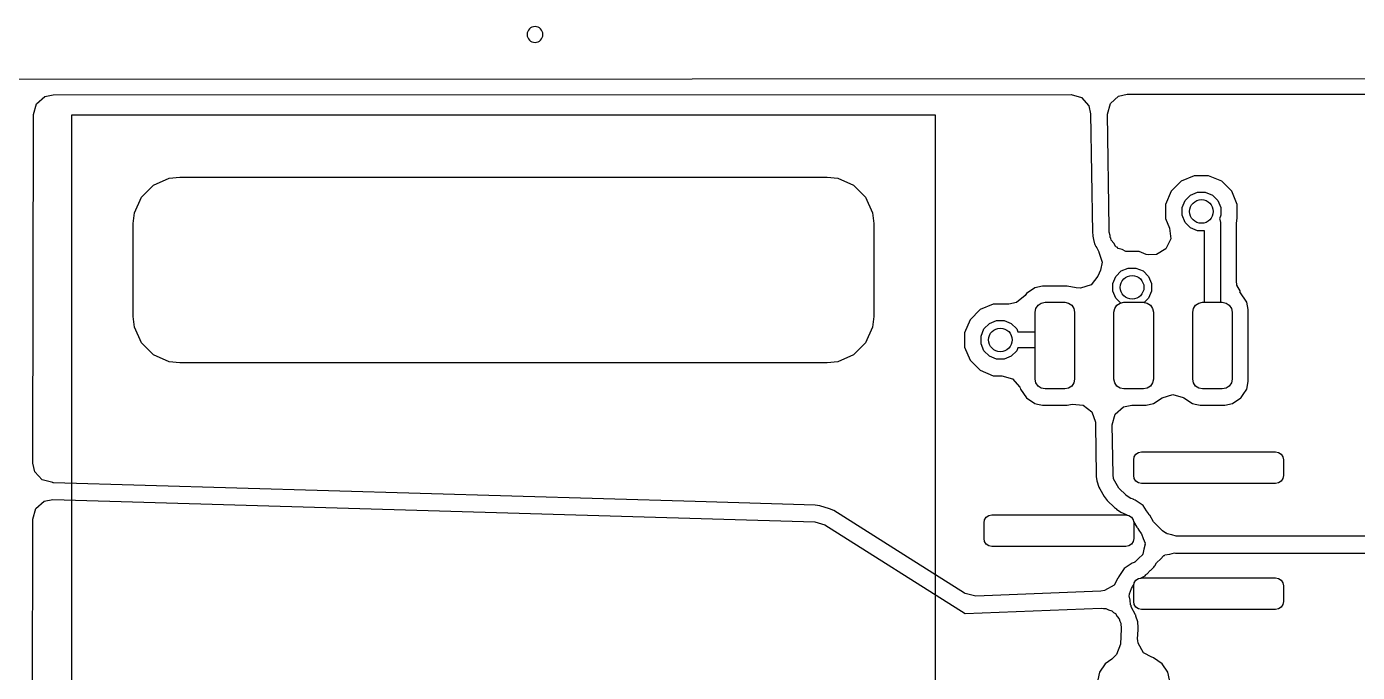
# Model space of a CAD drawing. Extents: x -28 to 34.6, y -6.7 to 48.3.
# Drawn here: x -22.8 to -14.36, y 27.68 to 31.78 of the extents above; entities that cross this region are included whole.
import ezdxf

# ---------------------------------------------------------------- set-up
doc = ezdxf.new("R2010")
doc.units = 0
doc.layers.add('BLACK', color=7, linetype='CONTINUOUS')

msp = doc.modelspace()

# ---------------------------------------------------------------- linework, layer by layer
at = {"layer": 'BLACK', "linetype": 'CONTINUOUS'}
for p, q in [((-26.415668, 31.441502), (-14.01547, 31.44826)), ((-22.686294, 31.33195), (-22.635057, 31.343064)), ((-22.635057, 31.343064), (-16.172959, 31.346585)), ((-16.172959, 31.346585), (-16.105908, 31.326937)), ((-15.87106, 31.334764), (-15.817886, 31.346778)), ((-15.817886, 31.346778), (-14.01639, 31.34776)), ((-22.758984, 31.219285), (-22.73918, 31.286289)), ((-22.73918, 31.286289), (-22.686294, 31.33195)), ((-16.105908, 31.326937), (-16.060125, 31.274158)), ((-16.060125, 31.274158), (-16.050585, 31.223616)), ((-15.941798, 31.220867), (-15.923151, 31.2882)), ((-15.923151, 31.2882), (-15.87106, 31.334764)), ((-22.76293, 29.005615), (-22.758985, 31.218458)), ((-22.758986, 31.218463), (-22.758984, 31.219285)), ((-22.758985, 31.218458), (-22.758986, 31.218463)), ((-22.515668, 31.216502), (-17.035668, 31.216502)), ((-22.515668, 25.936502), (-22.515668, 31.216502)), ((-17.035668, 31.216502), (-17.035668, 25.936502)), ((-16.050585, 31.223616), (-16.048954, 31.223641)), ((-16.048954, 31.223641), (-16.0373, 30.469034)), ((-15.930633, 30.497961), (-15.941798, 31.220867)), ((-22.074042, 30.693217), (-21.997383, 30.769876)), ((-22.074042, 30.693217), (-21.997383, 30.769876)), ((-21.997383, 30.769876), (-21.898208, 30.813666)), ((-21.997383, 30.769876), (-21.898208, 30.813666)), ((-21.898208, 30.813666), (-21.830668, 30.821502)), ((-21.898208, 30.813666), (-21.830668, 30.821502)), ((-21.830668, 30.821502), (-17.720668, 30.821502)), ((-21.830668, 30.821502), (-17.720668, 30.821502)), ((-17.720668, 30.821502), (-17.653128, 30.813666)), ((-17.720668, 30.821502), (-17.653128, 30.813666)), ((-17.653128, 30.813666), (-17.553953, 30.769876)), ((-17.653128, 30.813666), (-17.553953, 30.769876)), ((-17.553953, 30.769876), (-17.477294, 30.693217)), ((-17.553953, 30.769876), (-17.477294, 30.693217)), ((-15.474311, 30.795628), (-15.538194, 30.731745)), ((-15.390843, 30.830202), (-15.474311, 30.795628)), ((-15.390841, 30.830202), (-15.390843, 30.830202)), ((-15.300495, 30.830202), (-15.390841, 30.830202)), ((-15.300494, 30.830202), (-15.300495, 30.830202)), ((-15.217026, 30.795628), (-15.300494, 30.830202)), ((-15.153142, 30.731744), (-15.217026, 30.795628)), ((-22.117832, 30.594042), (-22.074042, 30.693217)), ((-22.117832, 30.594042), (-22.074042, 30.693217)), ((-17.477294, 30.693217), (-17.433504, 30.594042)), ((-17.477294, 30.693217), (-17.433504, 30.594042)), ((-15.538194, 30.731745), (-15.572768, 30.648277)), ((-15.468266, 30.627488), (-15.449602, 30.672548)), ((-15.449602, 30.672548), (-15.415114, 30.707036)), ((-15.415114, 30.707036), (-15.370054, 30.7257)), ((-15.370054, 30.7257), (-15.321282, 30.7257)), ((-15.321282, 30.7257), (-15.276222, 30.707036)), ((-15.276222, 30.707036), (-15.241734, 30.672548)), ((-15.241734, 30.672548), (-15.22307, 30.627488)), ((-15.118568, 30.648275), (-15.153142, 30.731744)), ((-22.125668, 30.526502), (-22.117832, 30.594042)), ((-22.125668, 30.526502), (-22.117832, 30.594042)), ((-17.433504, 30.594042), (-17.425668, 30.526502)), ((-17.433504, 30.594042), (-17.425668, 30.526502)), ((-15.572768, 30.648277), (-15.572768, 30.557928)), ((-15.468266, 30.578716), (-15.468266, 30.627488)), ((-15.449602, 30.533656), (-15.468266, 30.578716)), ((-15.22307, 30.578716), (-15.231931, 30.557325)), ((-15.22307, 30.627488), (-15.22307, 30.578716)), ((-15.118568, 30.557929), (-15.118568, 30.648275)), ((-22.125668, 29.936502), (-22.125668, 30.526502)), ((-22.125668, 29.936502), (-22.125668, 30.526502)), ((-17.425668, 30.526502), (-17.425668, 29.936502)), ((-17.425668, 30.526502), (-17.425668, 29.936502)), ((-15.930212, 30.470687), (-15.930633, 30.497961)), ((-15.572768, 30.557928), (-15.547928, 30.497961)), ((-15.547928, 30.497961), (-15.540459, 30.428492)), ((-15.415114, 30.499168), (-15.449602, 30.533656)), ((-15.370054, 30.480504), (-15.415114, 30.499168)), ((-15.231931, 30.557325), (-15.228735, 30.552542)), ((-15.228735, 30.552542), (-15.224868, 30.533102)), ((-15.224868, 30.533102), (-15.224868, 30.026502)), ((-15.122768, 30.524603), (-15.120385, 30.548797)), ((-15.122768, 30.162304), (-15.122768, 30.524603)), ((-15.120385, 30.548797), (-15.118569, 30.557928)), ((-15.118569, 30.557928), (-15.118568, 30.557929)), ((-16.0373, 30.469034), (-16.035321, 30.452431)), ((-16.035321, 30.452431), (-16.035318, 30.452415)), ((-16.035318, 30.452415), (-16.034686, 30.447117)), ((-16.034686, 30.447117), (-16.029909, 30.425943)), ((-16.029909, 30.425943), (-16.029903, 30.425945)), ((-16.029903, 30.425945), (-16.029827, 30.425576)), ((-16.029827, 30.425576), (-16.023496, 30.397516)), ((-15.925435, 30.449513), (-15.930212, 30.470687)), ((-15.925538, 30.438825), (-15.925435, 30.449513)), ((-15.921616, 30.43259), (-15.925538, 30.438825)), ((-15.919021, 30.421091), (-15.921616, 30.43259)), ((-15.902098, 30.40156), (-15.919021, 30.421091)), ((-15.540459, 30.428492), (-15.571734, 30.366013)), ((-15.326468, 30.480504), (-15.370054, 30.480504)), ((-15.326468, 30.026502), (-15.326468, 30.480504)), ((-16.023496, 30.397516), (-16.022315, 30.39518)), ((-16.022315, 30.39518), (-16.0197, 30.389676)), ((-16.0197, 30.389676), (-16.016191, 30.381794)), ((-16.016191, 30.381794), (-16.01601, 30.381506)), ((-16.01601, 30.381506), (-16.010308, 30.371424)), ((-16.010308, 30.371424), (-15.999965, 30.35096)), ((-15.999965, 30.35096), (-15.997697, 30.34758)), ((-15.997697, 30.34758), (-15.996771, 30.344641)), ((-15.996771, 30.344641), (-15.99652, 30.344145)), ((-15.99652, 30.344145), (-15.996602, 30.344104)), ((-15.996602, 30.344104), (-15.976693, 30.280942)), ((-15.888336, 30.379683), (-15.902098, 30.40156)), ((-15.879591, 30.375586), (-15.888336, 30.379683)), ((-15.873266, 30.368287), (-15.879591, 30.375586)), ((-15.848472, 30.361007), (-15.873266, 30.368287)), ((-15.825066, 30.350041), (-15.848472, 30.361007)), ((-15.815704, 30.348602), (-15.825066, 30.350041)), ((-15.740495, 30.348602), (-15.815704, 30.348602)), ((-15.696118, 30.330221), (-15.740495, 30.348602)), ((-15.681328, 30.327947), (-15.696118, 30.330221)), ((-15.631822, 30.33036), (-15.681328, 30.327947)), ((-15.571734, 30.366013), (-15.631822, 30.33036)), ((-15.976693, 30.280942), (-15.986108, 30.231041)), ((-15.855114, 30.225436), (-15.810054, 30.2441)), ((-15.810054, 30.2441), (-15.761282, 30.2441)), ((-15.761282, 30.2441), (-15.716222, 30.225436)), ((-16.002416, 30.19167), (-16.046257, 30.137267)), ((-15.986108, 30.231041), (-16.002416, 30.19167)), ((-15.908266, 30.145888), (-15.889602, 30.190948)), ((-15.889602, 30.190948), (-15.855114, 30.225436)), ((-15.716222, 30.225436), (-15.681734, 30.190948)), ((-15.681734, 30.190948), (-15.66307, 30.145888)), ((-15.119934, 30.135946), (-15.122768, 30.162304)), ((-16.456839, 30.082673), (-16.465397, 30.069863)), ((-16.402396, 30.119051), (-16.456839, 30.082673)), ((-16.402393, 30.119052), (-16.402396, 30.119051)), ((-16.354379, 30.128602), (-16.402393, 30.119052)), ((-16.196953, 30.128602), (-16.354379, 30.128602)), ((-16.141168, 30.117506), (-16.196953, 30.128602)), ((-16.112551, 30.115202), (-16.141168, 30.117506)), ((-16.046257, 30.137267), (-16.112551, 30.115202)), ((-15.908266, 30.097116), (-15.908266, 30.145888)), ((-15.889602, 30.052056), (-15.908266, 30.097116)), ((-15.66307, 30.097116), (-15.681734, 30.052056)), ((-15.66307, 30.145888), (-15.66307, 30.097116)), ((-15.097697, 30.095221), (-15.119934, 30.135946)), ((-15.101282, 30.092825), (-15.097697, 30.095221)), ((-15.05812, 30.028231), (-15.101282, 30.092825)), ((-16.666995, 30.014754), (-16.750463, 29.98018)), ((-16.568499, 30.014754), (-16.666995, 30.014754)), ((-16.519009, 30.025058), (-16.568499, 30.014754)), ((-16.465397, 30.069863), (-16.519009, 30.025058)), ((-16.400668, 29.964002), (-16.39591, 29.98792)), ((-16.400668, 29.964002), (-16.39591, 29.98792)), ((-16.400668, 29.964002), (-16.39591, 29.98792)), ((-16.39591, 29.98792), (-16.382362, 30.008196)), ((-16.39591, 29.98792), (-16.382362, 30.008196)), ((-16.39591, 29.98792), (-16.382362, 30.008196)), ((-16.382362, 30.008196), (-16.362086, 30.021744)), ((-16.382362, 30.008196), (-16.362086, 30.021744)), ((-16.382362, 30.008196), (-16.362086, 30.021744)), ((-16.362086, 30.021744), (-16.338168, 30.026502)), ((-16.362086, 30.021744), (-16.338168, 30.026502)), ((-16.362086, 30.021744), (-16.338168, 30.026502)), ((-16.338168, 30.026502), (-16.213168, 30.026502)), ((-16.338168, 30.026502), (-16.213168, 30.026502)), ((-16.338168, 30.026502), (-16.213168, 30.026502)), ((-16.213168, 30.026502), (-16.18925, 30.021744)), ((-16.213168, 30.026502), (-16.18925, 30.021744)), ((-16.213168, 30.026502), (-16.18925, 30.021744)), ((-16.18925, 30.021744), (-16.168974, 30.008196)), ((-16.18925, 30.021744), (-16.168974, 30.008196)), ((-16.18925, 30.021744), (-16.168974, 30.008196)), ((-16.168974, 30.008196), (-16.155426, 29.98792)), ((-16.168974, 30.008196), (-16.155426, 29.98792)), ((-16.168974, 30.008196), (-16.155426, 29.98792)), ((-16.155426, 29.98792), (-16.150668, 29.964002)), ((-16.155426, 29.98792), (-16.150668, 29.964002)), ((-16.155426, 29.98792), (-16.150668, 29.964002)), ((-15.900668, 29.964002), (-15.89591, 29.98792)), ((-15.900668, 29.964002), (-15.89591, 29.98792)), ((-15.900668, 29.964002), (-15.89591, 29.98792)), ((-15.89591, 29.98792), (-15.882362, 30.008196)), ((-15.89591, 29.98792), (-15.882362, 30.008196)), ((-15.89591, 29.98792), (-15.882362, 30.008196)), ((-15.859754, 30.022208), (-15.889602, 30.052056)), ((-15.882362, 30.008196), (-15.862086, 30.021744)), ((-15.882362, 30.008196), (-15.862086, 30.021744)), ((-15.882362, 30.008196), (-15.862086, 30.021744)), ((-15.862086, 30.021744), (-15.838168, 30.026502)), ((-15.862086, 30.021744), (-15.838168, 30.026502)), ((-15.862086, 30.021744), (-15.859754, 30.022208)), ((-15.838168, 30.026502), (-15.713168, 30.026502)), ((-15.838168, 30.026502), (-15.713168, 30.026502)), ((-15.713168, 30.026502), (-15.68925, 30.021744)), ((-15.713168, 30.026502), (-15.68925, 30.021744)), ((-15.681734, 30.052056), (-15.708264, 30.025527)), ((-15.708264, 30.025527), (-15.68925, 30.021744)), ((-15.68925, 30.021744), (-15.668974, 30.008196)), ((-15.68925, 30.021744), (-15.668974, 30.008196)), ((-15.68925, 30.021744), (-15.668974, 30.008196)), ((-15.668974, 30.008196), (-15.655426, 29.98792)), ((-15.668974, 30.008196), (-15.655426, 29.98792)), ((-15.668974, 30.008196), (-15.655426, 29.98792)), ((-15.655426, 29.98792), (-15.650668, 29.964002)), ((-15.655426, 29.98792), (-15.650668, 29.964002)), ((-15.655426, 29.98792), (-15.650668, 29.964002)), ((-15.400668, 29.964002), (-15.39591, 29.98792)), ((-15.400668, 29.964002), (-15.39591, 29.98792)), ((-15.400668, 29.964002), (-15.39591, 29.98792)), ((-15.39591, 29.98792), (-15.382362, 30.008196)), ((-15.39591, 29.98792), (-15.382362, 30.008196)), ((-15.39591, 29.98792), (-15.382362, 30.008196)), ((-15.382362, 30.008196), (-15.362086, 30.021744)), ((-15.382362, 30.008196), (-15.362086, 30.021744)), ((-15.382362, 30.008196), (-15.362086, 30.021744)), ((-15.362086, 30.021744), (-15.338168, 30.026502)), ((-15.362086, 30.021744), (-15.338168, 30.026502)), ((-15.362086, 30.021744), (-15.338168, 30.026502)), ((-15.338168, 30.026502), (-15.326468, 30.026502)), ((-15.338168, 30.026502), (-15.213168, 30.026502)), ((-15.338168, 30.026502), (-15.213168, 30.026502)), ((-15.224868, 30.026502), (-15.213168, 30.026502)), ((-15.213168, 30.026502), (-15.18925, 30.021744)), ((-15.213168, 30.026502), (-15.18925, 30.021744)), ((-15.213168, 30.026502), (-15.18925, 30.021744)), ((-15.18925, 30.021744), (-15.168974, 30.008196)), ((-15.18925, 30.021744), (-15.168974, 30.008196)), ((-15.18925, 30.021744), (-15.168974, 30.008196)), ((-15.168974, 30.008196), (-15.155426, 29.98792)), ((-15.168974, 30.008196), (-15.155426, 29.98792)), ((-15.168974, 30.008196), (-15.155426, 29.98792)), ((-15.155426, 29.98792), (-15.150668, 29.964002)), ((-15.155426, 29.98792), (-15.150668, 29.964002)), ((-15.155426, 29.98792), (-15.150668, 29.964002)), ((-15.058119, 30.028228), (-15.05812, 30.028231)), ((-15.058118, 30.028226), (-15.058119, 30.028228)), ((-15.048569, 29.980214), (-15.058118, 30.028226)), ((-22.117832, 29.868962), (-22.125668, 29.936502)), ((-22.117832, 29.868962), (-22.125668, 29.936502)), ((-17.425668, 29.936502), (-17.433504, 29.868962)), ((-17.425668, 29.936502), (-17.433504, 29.868962)), ((-16.814346, 29.916297), (-16.84892, 29.832829)), ((-16.750463, 29.98018), (-16.814346, 29.916297)), ((-16.691266, 29.891588), (-16.646206, 29.910252)), ((-16.646206, 29.910252), (-16.597434, 29.910252)), ((-16.597434, 29.910252), (-16.552374, 29.891588)), ((-16.400668, 29.838454), (-16.400668, 29.964002)), ((-16.400668, 29.539002), (-16.400668, 29.964002)), ((-16.400668, 29.539002), (-16.400668, 29.964002)), ((-16.150668, 29.964002), (-16.150668, 29.539002)), ((-16.150668, 29.964002), (-16.150668, 29.539002)), ((-16.150668, 29.964002), (-16.150668, 29.539002)), ((-15.900668, 29.539002), (-15.900668, 29.964002)), ((-15.900668, 29.539002), (-15.900668, 29.964002)), ((-15.900668, 29.539002), (-15.900668, 29.964002)), ((-15.650668, 29.964002), (-15.650668, 29.539002)), ((-15.650668, 29.964002), (-15.650668, 29.539002)), ((-15.650668, 29.964002), (-15.650668, 29.539002)), ((-15.400668, 29.539002), (-15.400668, 29.964002)), ((-15.400668, 29.539002), (-15.400668, 29.964002)), ((-15.400668, 29.539002), (-15.400668, 29.964002)), ((-15.150668, 29.964002), (-15.150668, 29.539002)), ((-15.150668, 29.964002), (-15.150668, 29.539002)), ((-15.150668, 29.964002), (-15.150668, 29.539002)), ((-15.048568, 29.522789), (-15.048569, 29.980214)), ((-22.074042, 29.769787), (-22.117832, 29.868962)), ((-22.074042, 29.769787), (-22.117832, 29.868962)), ((-17.433504, 29.868962), (-17.477294, 29.769787)), ((-17.433504, 29.868962), (-17.477294, 29.769787)), ((-16.84892, 29.832829), (-16.84892, 29.832827)), ((-16.84892, 29.832827), (-16.84892, 29.742481)), ((-16.744418, 29.81204), (-16.725754, 29.8571)), ((-16.725754, 29.8571), (-16.691266, 29.891588)), ((-16.552374, 29.891588), (-16.517886, 29.8571)), ((-16.517886, 29.8571), (-16.510163, 29.838454)), ((-16.510163, 29.838454), (-16.400668, 29.838454)), ((-21.997383, 29.693128), (-22.074042, 29.769787)), ((-21.997383, 29.693128), (-22.074042, 29.769787)), ((-17.477294, 29.769787), (-17.553953, 29.693128)), ((-17.477294, 29.769787), (-17.553953, 29.693128)), ((-16.84892, 29.742481), (-16.814346, 29.659012)), ((-16.744418, 29.763268), (-16.744418, 29.81204)), ((-16.725754, 29.718208), (-16.744418, 29.763268)), ((-16.510163, 29.736854), (-16.517886, 29.718208)), ((-16.400668, 29.736854), (-16.510163, 29.736854)), ((-16.400668, 29.539002), (-16.400668, 29.736854)), ((-21.898208, 29.649338), (-21.997383, 29.693128)), ((-21.898208, 29.649338), (-21.997383, 29.693128)), ((-21.830668, 29.641502), (-21.898208, 29.649338)), ((-21.830668, 29.641502), (-21.898208, 29.649338)), ((-17.653128, 29.649338), (-17.720668, 29.641502)), ((-17.653128, 29.649338), (-17.720668, 29.641502)), ((-17.553953, 29.693128), (-17.653128, 29.649338)), ((-17.553953, 29.693128), (-17.653128, 29.649338)), ((-16.814346, 29.659012), (-16.750462, 29.595128)), ((-16.691266, 29.68372), (-16.725754, 29.718208)), ((-16.646206, 29.665056), (-16.691266, 29.68372)), ((-16.597434, 29.665056), (-16.646206, 29.665056)), ((-16.552374, 29.68372), (-16.597434, 29.665056)), ((-16.517886, 29.718208), (-16.552374, 29.68372)), ((-17.720668, 29.641502), (-21.830668, 29.641502)), ((-17.720668, 29.641502), (-21.830668, 29.641502)), ((-16.750462, 29.595128), (-16.666993, 29.560554)), ((-16.666993, 29.560554), (-16.666991, 29.560554)), ((-16.666991, 29.560554), (-16.611601, 29.560554)), ((-16.611601, 29.560554), (-16.544562, 29.540869)), ((-16.544562, 29.540869), (-16.498807, 29.488065)), ((-16.498807, 29.488065), (-16.497037, 29.484)), ((-16.497037, 29.484), (-16.493217, 29.474775)), ((-16.39591, 29.515084), (-16.400668, 29.539002)), ((-16.39591, 29.515084), (-16.400668, 29.539002)), ((-16.39591, 29.515084), (-16.400668, 29.539002)), ((-16.382362, 29.494808), (-16.39591, 29.515084)), ((-16.382362, 29.494808), (-16.39591, 29.515084)), ((-16.382362, 29.494808), (-16.39591, 29.515084)), ((-16.362086, 29.48126), (-16.382362, 29.494808)), ((-16.362086, 29.48126), (-16.382362, 29.494808)), ((-16.362086, 29.48126), (-16.382362, 29.494808)), ((-16.338168, 29.476502), (-16.362086, 29.48126)), ((-16.338168, 29.476502), (-16.362086, 29.48126)), ((-16.338168, 29.476502), (-16.362086, 29.48126)), ((-16.18925, 29.48126), (-16.213168, 29.476502)), ((-16.18925, 29.48126), (-16.213168, 29.476502)), ((-16.18925, 29.48126), (-16.213168, 29.476502)), ((-16.168974, 29.494808), (-16.18925, 29.48126)), ((-16.168974, 29.494808), (-16.18925, 29.48126)), ((-16.168974, 29.494808), (-16.18925, 29.48126)), ((-16.155426, 29.515084), (-16.168974, 29.494808)), ((-16.155426, 29.515084), (-16.168974, 29.494808)), ((-16.155426, 29.515084), (-16.168974, 29.494808)), ((-16.150668, 29.539002), (-16.155426, 29.515084)), ((-16.150668, 29.539002), (-16.155426, 29.515084)), ((-16.150668, 29.539002), (-16.155426, 29.515084)), ((-15.89591, 29.515084), (-15.900668, 29.539002)), ((-15.89591, 29.515084), (-15.900668, 29.539002)), ((-15.89591, 29.515084), (-15.900668, 29.539002)), ((-15.882362, 29.494808), (-15.89591, 29.515084)), ((-15.882362, 29.494808), (-15.89591, 29.515084)), ((-15.882362, 29.494808), (-15.89591, 29.515084)), ((-15.862086, 29.48126), (-15.882362, 29.494808)), ((-15.862086, 29.48126), (-15.882362, 29.494808)), ((-15.862086, 29.48126), (-15.882362, 29.494808)), ((-15.838168, 29.476502), (-15.862086, 29.48126)), ((-15.838168, 29.476502), (-15.862086, 29.48126)), ((-15.838168, 29.476502), (-15.862086, 29.48126)), ((-15.68925, 29.48126), (-15.713168, 29.476502)), ((-15.68925, 29.48126), (-15.713168, 29.476502)), ((-15.68925, 29.48126), (-15.713168, 29.476502)), ((-15.668974, 29.494808), (-15.68925, 29.48126)), ((-15.668974, 29.494808), (-15.68925, 29.48126)), ((-15.668974, 29.494808), (-15.68925, 29.48126)), ((-15.655426, 29.515084), (-15.668974, 29.494808)), ((-15.655426, 29.515084), (-15.668974, 29.494808)), ((-15.655426, 29.515084), (-15.668974, 29.494808)), ((-15.650668, 29.539002), (-15.655426, 29.515084)), ((-15.650668, 29.539002), (-15.655426, 29.515084)), ((-15.650668, 29.539002), (-15.655426, 29.515084)), ((-15.39591, 29.515084), (-15.400668, 29.539002)), ((-15.39591, 29.515084), (-15.400668, 29.539002)), ((-15.39591, 29.515084), (-15.400668, 29.539002)), ((-15.382362, 29.494808), (-15.39591, 29.515084)), ((-15.382362, 29.494808), (-15.39591, 29.515084)), ((-15.382362, 29.494808), (-15.39591, 29.515084)), ((-15.362086, 29.48126), (-15.382362, 29.494808)), ((-15.362086, 29.48126), (-15.382362, 29.494808)), ((-15.362086, 29.48126), (-15.382362, 29.494808)), ((-15.338168, 29.476502), (-15.362086, 29.48126)), ((-15.338168, 29.476502), (-15.362086, 29.48126)), ((-15.338168, 29.476502), (-15.362086, 29.48126)), ((-15.18925, 29.48126), (-15.213168, 29.476502)), ((-15.18925, 29.48126), (-15.213168, 29.476502)), ((-15.18925, 29.48126), (-15.213168, 29.476502)), ((-15.168974, 29.494808), (-15.18925, 29.48126)), ((-15.168974, 29.494808), (-15.18925, 29.48126)), ((-15.168974, 29.494808), (-15.18925, 29.48126)), ((-15.155426, 29.515084), (-15.168974, 29.494808)), ((-15.155426, 29.515084), (-15.168974, 29.494808)), ((-15.155426, 29.515084), (-15.168974, 29.494808)), ((-15.150668, 29.539002), (-15.155426, 29.515084)), ((-15.150668, 29.539002), (-15.155426, 29.515084)), ((-15.150668, 29.539002), (-15.155426, 29.515084)), ((-15.058118, 29.474778), (-15.048568, 29.522789)), ((-16.493217, 29.474775), (-16.456838, 29.420331)), ((-16.456838, 29.420331), (-16.402395, 29.383954)), ((-16.213168, 29.476502), (-16.338168, 29.476502)), ((-16.213168, 29.476502), (-16.338168, 29.476502)), ((-16.213168, 29.476502), (-16.338168, 29.476502)), ((-15.713168, 29.476502), (-15.838168, 29.476502)), ((-15.713168, 29.476502), (-15.838168, 29.476502)), ((-15.713168, 29.476502), (-15.838168, 29.476502)), ((-15.648944, 29.383952), (-15.594559, 29.420292)), ((-15.594559, 29.420292), (-15.527882, 29.441169)), ((-15.527882, 29.441169), (-15.460502, 29.422685)), ((-15.460502, 29.422685), (-15.456778, 29.420291)), ((-15.456778, 29.420291), (-15.402395, 29.383954)), ((-15.213168, 29.476502), (-15.338168, 29.476502)), ((-15.213168, 29.476502), (-15.338168, 29.476502)), ((-15.213168, 29.476502), (-15.338168, 29.476502)), ((-15.148944, 29.383952), (-15.094498, 29.420332)), ((-15.094498, 29.420332), (-15.092925, 29.422685)), ((-15.092925, 29.422685), (-15.080575, 29.441169)), ((-15.080575, 29.441169), (-15.058118, 29.474778)), ((-16.402395, 29.383954), (-16.402392, 29.383952)), ((-16.402392, 29.383952), (-16.402389, 29.383952)), ((-16.402389, 29.383952), (-16.402388, 29.383951)), ((-16.402388, 29.383951), (-16.386244, 29.38074)), ((-16.386244, 29.38074), (-16.354381, 29.374402)), ((-16.354381, 29.374402), (-16.196956, 29.374403)), ((-16.196956, 29.374403), (-16.166076, 29.380545)), ((-16.166076, 29.380545), (-16.096487, 29.374318)), ((-16.096487, 29.374318), (-16.04131, 29.331456)), ((-16.04131, 29.331456), (-16.018065, 29.265566)), ((-15.911336, 29.248489), (-15.892689, 29.315824)), ((-15.892689, 29.315824), (-15.840598, 29.362389)), ((-15.840598, 29.362389), (-15.787354, 29.374403)), ((-15.787354, 29.374403), (-15.696956, 29.374403)), ((-15.696956, 29.374403), (-15.648944, 29.383952)), ((-15.402395, 29.383954), (-15.402392, 29.383952)), ((-15.402392, 29.383952), (-15.402389, 29.383952)), ((-15.402389, 29.383952), (-15.402388, 29.383951)), ((-15.402388, 29.383951), (-15.386244, 29.38074)), ((-15.386244, 29.38074), (-15.354381, 29.374402)), ((-15.354381, 29.374402), (-15.196956, 29.374403)), ((-15.196956, 29.374403), (-15.148944, 29.383952)), ((-16.018065, 29.265566), (-16.018591, 29.251273)), ((-16.018591, 29.251273), (-16.018176, 29.251249)), ((-16.018176, 29.251249), (-16.018424, 29.246835)), ((-16.018424, 29.246835), (-16.013548, 28.931124)), ((-15.90646, 28.932782), (-15.911336, 29.248489)), ((-15.771862, 29.045636), (-15.761023, 29.061857)), ((-15.771862, 29.045636), (-15.761023, 29.061857)), ((-15.761023, 29.061857), (-15.744802, 29.072696)), ((-15.761023, 29.061857), (-15.744802, 29.072696)), ((-15.744802, 29.072696), (-15.725668, 29.076502)), ((-15.744802, 29.072696), (-15.725668, 29.076502)), ((-15.725668, 29.076502), (-14.875668, 29.076502)), ((-15.725668, 29.076502), (-14.875668, 29.076502)), ((-14.875668, 29.076502), (-14.856534, 29.072696)), ((-14.875668, 29.076502), (-14.856534, 29.072696)), ((-14.856534, 29.072696), (-14.840313, 29.061857)), ((-14.856534, 29.072696), (-14.840313, 29.061857)), ((-14.840313, 29.061857), (-14.829474, 29.045636)), ((-14.840313, 29.061857), (-14.829474, 29.045636)), ((-22.750264, 28.950802), (-22.76293, 29.005615)), ((-15.775668, 29.026502), (-15.771862, 29.045636)), ((-15.775668, 29.026502), (-15.771862, 29.045636)), ((-15.775668, 28.926502), (-15.775668, 29.026502)), ((-15.775668, 28.926502), (-15.775668, 29.026502)), ((-14.829474, 29.045636), (-14.825668, 29.026502)), ((-14.829474, 29.045636), (-14.825668, 29.026502)), ((-14.825668, 29.026502), (-14.825668, 28.926502)), ((-14.825668, 29.026502), (-14.825668, 28.926502)), ((-22.703074, 28.899277), (-22.750264, 28.950802)), ((-22.636319, 28.881656), (-22.703074, 28.899277)), ((-16.013548, 28.931124), (-16.012765, 28.919762)), ((-16.012765, 28.919762), (-16.012763, 28.919744)), ((-16.012763, 28.919744), (-16.009551, 28.893556)), ((-16.009551, 28.893556), (-15.996493, 28.853909)), ((-15.903248, 28.906594), (-15.90646, 28.932782)), ((-15.868877, 28.845762), (-15.903248, 28.906594)), ((-15.771862, 28.907368), (-15.775668, 28.926502)), ((-15.771862, 28.907368), (-15.775668, 28.926502)), ((-15.761023, 28.891147), (-15.771862, 28.907368)), ((-15.761023, 28.891147), (-15.771862, 28.907368)), ((-15.744802, 28.880308), (-15.761023, 28.891147)), ((-15.744802, 28.880308), (-15.761023, 28.891147)), ((-14.840313, 28.891147), (-14.856534, 28.880308)), ((-14.840313, 28.891147), (-14.856534, 28.880308)), ((-14.829474, 28.907368), (-14.840313, 28.891147)), ((-14.829474, 28.907368), (-14.840313, 28.891147)), ((-14.825668, 28.926502), (-14.829474, 28.907368)), ((-14.825668, 28.926502), (-14.829474, 28.907368)), ((-22.636319, 28.881622), (-22.636319, 28.881656)), ((-22.636177, 28.881618), (-22.636319, 28.881622)), ((-22.635518, 28.881444), (-22.636177, 28.881618)), ((-22.632802, 28.881519), (-22.635518, 28.881444)), ((-22.632791, 28.881519), (-22.632802, 28.881519)), ((-22.632786, 28.881519), (-22.632791, 28.881519)), ((-18.560017, 28.761967), (-22.632786, 28.881519)), ((-15.996493, 28.853909), (-15.990011, 28.842437)), ((-15.990011, 28.842437), (-15.96212, 28.793074)), ((-15.823201, 28.801391), (-15.868877, 28.845762)), ((-15.725668, 28.876502), (-15.744802, 28.880308)), ((-15.725668, 28.876502), (-15.744802, 28.880308)), ((-14.875668, 28.876502), (-15.725668, 28.876502)), ((-14.875668, 28.876502), (-15.725668, 28.876502)), ((-14.856534, 28.880308), (-14.875668, 28.876502)), ((-14.856534, 28.880308), (-14.875668, 28.876502)), ((-22.743759, 28.717743), (-22.690873, 28.763404)), ((-22.690873, 28.763404), (-22.635928, 28.774465)), ((-22.635928, 28.774465), (-17.799514, 28.632496)), ((-17.796369, 28.73955), (-18.560017, 28.761967)), ((-17.796364, 28.739549), (-17.796369, 28.73955)), ((-17.768286, 28.734942), (-17.796364, 28.739549)), ((-17.768277, 28.73494), (-17.768286, 28.734942)), ((-17.705796, 28.715892), (-17.768277, 28.73494)), ((-15.96212, 28.793074), (-15.943509, 28.768948)), ((-15.943509, 28.768948), (-15.943507, 28.768946)), ((-15.943507, 28.768946), (-15.943503, 28.768941)), ((-15.943503, 28.768941), (-15.897827, 28.72457)), ((-15.897827, 28.72457), (-15.89762, 28.72437)), ((-15.89762, 28.72437), (-15.897324, 28.724084)), ((-15.897324, 28.724084), (-15.884876, 28.715113)), ((-15.822905, 28.801105), (-15.823201, 28.801391)), ((-15.822556, 28.800923), (-15.822905, 28.801105)), ((-15.794644, 28.780652), (-15.822556, 28.800923)), ((-15.776972, 28.777075), (-15.794644, 28.780652)), ((-15.777602, 28.77445), (-15.776597, 28.776879)), ((-15.766322, 28.769778), (-15.777602, 28.77445)), ((-15.776597, 28.776879), (-15.776972, 28.777075)), ((-15.71601, 28.736161), (-15.766322, 28.769778)), ((-15.693549, 28.702544), (-15.71601, 28.736161)), ((-22.768181, 26.059214), (-22.763562, 28.650745)), ((-22.763562, 28.650745), (-22.743759, 28.717743)), ((-17.679913, 28.704047), (-17.705797, 28.715892)), ((-17.705797, 28.715892), (-17.705796, 28.715892)), ((-17.67991, 28.704045), (-17.679913, 28.704047)), ((-17.679908, 28.704044), (-17.67991, 28.704045)), ((-17.235234, 28.423706), (-17.679908, 28.704044)), ((-16.725668, 28.626502), (-16.721862, 28.645636)), ((-16.725668, 28.626502), (-16.721862, 28.645636)), ((-16.721862, 28.645636), (-16.711023, 28.661857)), ((-16.721862, 28.645636), (-16.711023, 28.661857)), ((-16.711023, 28.661857), (-16.694802, 28.672696)), ((-16.711023, 28.661857), (-16.694802, 28.672696)), ((-16.694802, 28.672696), (-16.675668, 28.676502)), ((-16.694802, 28.672696), (-16.675668, 28.676502)), ((-16.675668, 28.676502), (-15.825668, 28.676502)), ((-16.675668, 28.676502), (-15.825668, 28.676502)), ((-15.884876, 28.715113), (-15.885491, 28.714265)), ((-15.885491, 28.714265), (-15.857579, 28.693994)), ((-15.857579, 28.693994), (-15.822989, 28.6788)), ((-15.825668, 28.676502), (-15.806534, 28.672696)), ((-15.825668, 28.676502), (-15.806534, 28.672696)), ((-15.822989, 28.6788), (-15.820003, 28.676712)), ((-15.820003, 28.676712), (-15.818585, 28.675501)), ((-15.818585, 28.675501), (-15.817816, 28.675183)), ((-15.817816, 28.675183), (-15.817331, 28.674844)), ((-15.817331, 28.674844), (-15.806534, 28.672696)), ((-15.806534, 28.672696), (-15.790313, 28.661857)), ((-15.806534, 28.672696), (-15.790313, 28.661857)), ((-15.806534, 28.672696), (-15.790313, 28.661857)), ((-15.790313, 28.661857), (-15.779474, 28.645636)), ((-15.790313, 28.661857), (-15.779474, 28.645636)), ((-15.790313, 28.661857), (-15.779474, 28.645636)), ((-15.779474, 28.645636), (-15.777238, 28.634393)), ((-15.779474, 28.645636), (-15.775668, 28.626502)), ((-15.779474, 28.645636), (-15.775668, 28.626502)), ((-15.682393, 28.685849), (-15.693549, 28.702544)), ((-15.682393, 28.685847), (-15.682393, 28.685849)), ((-15.677719, 28.674564), (-15.682393, 28.685847)), ((-15.67403, 28.676093), (-15.677719, 28.674564)), ((-15.649469, 28.632623), (-15.67403, 28.676093)), ((-17.799514, 28.632496), (-17.737025, 28.613445)), ((-17.737025, 28.613445), (-16.845668, 28.051502)), ((-16.725668, 28.526502), (-16.725668, 28.626502)), ((-16.725668, 28.526502), (-16.725668, 28.626502)), ((-15.777238, 28.634393), (-15.777053, 28.634208)), ((-15.777053, 28.634208), (-15.756215, 28.600212)), ((-15.775668, 28.626502), (-15.775668, 28.526502)), ((-15.775668, 28.626502), (-15.775668, 28.526502)), ((-15.756215, 28.600212), (-15.752015, 28.595211)), ((-15.752015, 28.595211), (-15.748559, 28.59028)), ((-15.748559, 28.59028), (-15.742715, 28.579938)), ((-15.742715, 28.579938), (-15.727331, 28.559997)), ((-15.727331, 28.559997), (-15.725705, 28.557677)), ((-15.725705, 28.557677), (-15.715393, 28.527149)), ((-15.591756, 28.576559), (-15.649469, 28.632623)), ((-15.572394, 28.561187), (-15.591756, 28.576559)), ((-15.569363, 28.560297), (-15.572394, 28.561187)), ((-15.563198, 28.55582), (-15.569363, 28.560297)), ((-15.533967, 28.549904), (-15.563198, 28.55582)), ((-16.721862, 28.507368), (-16.725668, 28.526502)), ((-16.721862, 28.507368), (-16.725668, 28.526502)), ((-16.711023, 28.491147), (-16.721862, 28.507368)), ((-16.711023, 28.491147), (-16.721862, 28.507368)), ((-16.694802, 28.480308), (-16.711023, 28.491147)), ((-16.694802, 28.480308), (-16.711023, 28.491147)), ((-16.675668, 28.476502), (-16.694802, 28.480308)), ((-16.675668, 28.476502), (-16.694802, 28.480308)), ((-15.825668, 28.476502), (-16.675668, 28.476502)), ((-15.825668, 28.476502), (-16.675668, 28.476502)), ((-15.806534, 28.480308), (-15.825668, 28.476502)), ((-15.806534, 28.480308), (-15.825668, 28.476502)), ((-15.790313, 28.491147), (-15.806534, 28.480308)), ((-15.790313, 28.491147), (-15.806534, 28.480308)), ((-15.779474, 28.507368), (-15.790313, 28.491147)), ((-15.779474, 28.507368), (-15.790313, 28.491147)), ((-15.775668, 28.526502), (-15.779474, 28.507368)), ((-15.775668, 28.526502), (-15.779474, 28.507368)), ((-15.715393, 28.527149), (-15.703701, 28.497137)), ((-15.703344, 28.491482), (-15.711173, 28.460228)), ((-15.703701, 28.497137), (-15.704284, 28.494262)), ((-15.704284, 28.494262), (-15.703344, 28.491482)), ((-15.505355, 28.541502), (-15.533967, 28.549904)), ((-13.065853, 28.541502), (-15.505355, 28.541502)), ((-16.849289, 28.180393), (-17.235234, 28.423706)), ((-15.7438, 28.40165), (-15.766248, 28.378541)), ((-15.72032, 28.423706), (-15.7438, 28.40165)), ((-15.719607, 28.426554), (-15.72032, 28.423706)), ((-15.717563, 28.428657), (-15.719607, 28.426554)), ((-15.711173, 28.460228), (-15.717563, 28.428657)), ((-15.629516, 28.37499), (-15.606151, 28.396718)), ((-15.606151, 28.396718), (-15.583904, 28.419616)), ((-15.583904, 28.419616), (-15.580734, 28.420354)), ((-15.580734, 28.420354), (-15.57835, 28.42257)), ((-15.57835, 28.42257), (-15.546945, 28.428217)), ((-15.546945, 28.428217), (-15.515852, 28.435451)), ((-15.515852, 28.435451), (-15.50998, 28.434862)), ((-15.50998, 28.434862), (-15.509583, 28.434933)), ((-15.509583, 28.434933), (-15.50923, 28.434787)), ((-15.50923, 28.434787), (-15.505511, 28.434414)), ((-15.505511, 28.434414), (-15.505357, 28.434403)), ((-15.505357, 28.434403), (-15.505355, 28.434402)), ((-15.505355, 28.434402), (-15.505354, 28.434402)), ((-15.505354, 28.434402), (-13.065861, 28.434402)), ((-15.835326, 28.336161), (-15.868944, 28.285848)), ((-15.785016, 28.369778), (-15.835326, 28.336161)), ((-15.779794, 28.37194), (-15.785016, 28.369778)), ((-15.772033, 28.375723), (-15.779794, 28.37194)), ((-15.771244, 28.375868), (-15.772033, 28.375723)), ((-15.770717, 28.376364), (-15.771244, 28.375868)), ((-15.766248, 28.378541), (-15.770717, 28.376364)), ((-15.698064, 28.297535), (-15.694031, 28.300584)), ((-15.694031, 28.300584), (-15.689426, 28.303917)), ((-15.689426, 28.303917), (-15.67064, 28.323257)), ((-15.67064, 28.323257), (-15.666619, 28.32721)), ((-15.666619, 28.32721), (-15.646993, 28.345645)), ((-15.646993, 28.345645), (-15.64699, 28.345651)), ((-15.64699, 28.345651), (-15.64683, 28.345851)), ((-15.64683, 28.345851), (-15.643076, 28.35217)), ((-15.643076, 28.35217), (-15.642806, 28.351908)), ((-15.642806, 28.351908), (-15.640762, 28.354011)), ((-15.640762, 28.354011), (-15.631116, 28.372299)), ((-15.631116, 28.372299), (-15.629516, 28.37499)), ((-15.899938, 28.230942), (-15.960655, 28.19637)), ((-15.876496, 28.275755), (-15.899938, 28.230942)), ((-15.873618, 28.274563), (-15.876496, 28.275755)), ((-15.868944, 28.285848), (-15.873618, 28.274563)), ((-15.790253, 28.209565), (-15.783491, 28.220964)), ((-15.783491, 28.220964), (-15.780548, 28.22537)), ((-15.780548, 28.22537), (-15.77611, 28.231231)), ((-15.77611, 28.231231), (-15.774672, 28.233579)), ((-15.775668, 28.226502), (-15.771862, 28.245636)), ((-15.775668, 28.226502), (-15.771862, 28.245636)), ((-15.775668, 28.126502), (-15.775668, 28.226502)), ((-15.775668, 28.126502), (-15.775668, 28.226502)), ((-15.774672, 28.233579), (-15.774669, 28.233581)), ((-15.774669, 28.233581), (-15.774668, 28.233585)), ((-15.774668, 28.233585), (-15.77459, 28.233711)), ((-15.77459, 28.233711), (-15.774156, 28.234107)), ((-15.774156, 28.234107), (-15.771862, 28.245636)), ((-15.771862, 28.245636), (-15.761023, 28.261857)), ((-15.771862, 28.245636), (-15.761023, 28.261857)), ((-15.771862, 28.245636), (-15.761023, 28.261857)), ((-15.761023, 28.261857), (-15.744802, 28.272696)), ((-15.761023, 28.261857), (-15.744802, 28.272696)), ((-15.761023, 28.261857), (-15.744802, 28.272696)), ((-15.744802, 28.272696), (-15.725668, 28.276502)), ((-15.744802, 28.272696), (-15.725668, 28.276502)), ((-15.744802, 28.272696), (-15.730248, 28.275592)), ((-15.730248, 28.275592), (-15.723223, 28.280358)), ((-15.725668, 28.276502), (-14.875668, 28.276502)), ((-15.725668, 28.276502), (-14.875668, 28.276502)), ((-15.723223, 28.280358), (-15.723199, 28.28038)), ((-15.723199, 28.28038), (-15.719345, 28.282257)), ((-15.719345, 28.282257), (-15.719336, 28.282265)), ((-15.719336, 28.282265), (-15.714512, 28.284615)), ((-15.714512, 28.284615), (-15.714512, 28.284616)), ((-15.714512, 28.284616), (-15.71451, 28.284616)), ((-15.71451, 28.284616), (-15.703386, 28.290039)), ((-15.703386, 28.290039), (-15.698064, 28.297535)), ((-14.875668, 28.276502), (-14.856534, 28.272696)), ((-14.875668, 28.276502), (-14.856534, 28.272696)), ((-14.856534, 28.272696), (-14.840313, 28.261857)), ((-14.856534, 28.272696), (-14.840313, 28.261857)), ((-14.840313, 28.261857), (-14.829474, 28.245636)), ((-14.840313, 28.261857), (-14.829474, 28.245636)), ((-14.829474, 28.245636), (-14.825668, 28.226502)), ((-14.829474, 28.245636), (-14.825668, 28.226502)), ((-14.825668, 28.226502), (-14.825668, 28.126502)), ((-14.825668, 28.226502), (-14.825668, 28.126502)), ((-16.845977, 28.178376), (-16.849289, 28.180393)), ((-16.778204, 28.161387), (-16.845977, 28.178376)), ((-15.984211, 28.193147), (-16.778204, 28.161387)), ((-15.960655, 28.19637), (-15.984211, 28.193147)), ((-15.804111, 28.163032), (-15.801816, 28.170806)), ((-15.798591, 28.134815), (-15.804111, 28.163032)), ((-15.80226, 28.175766), (-15.790524, 28.209047)), ((-15.801816, 28.170806), (-15.80226, 28.175766)), ((-15.796025, 28.106175), (-15.798591, 28.134815)), ((-15.790524, 28.209047), (-15.790253, 28.209565)), ((-16.845668, 28.051502), (-15.982786, 28.086018)), ((-15.982786, 28.086018), (-15.967951, 28.082299)), ((-15.967951, 28.082299), (-15.952709, 28.083545)), ((-15.952709, 28.083545), (-15.934754, 28.073978)), ((-15.934754, 28.073978), (-15.915015, 28.069029)), ((-15.915015, 28.069029), (-15.904546, 28.05788)), ((-15.904546, 28.05788), (-15.891048, 28.050687)), ((-15.891048, 28.050687), (-15.881116, 28.032929)), ((-15.791967, 28.100952), (-15.796025, 28.106175)), ((-15.790697, 28.094462), (-15.791967, 28.100952)), ((-15.763465, 28.041998), (-15.790697, 28.094462)), ((-15.771862, 28.107368), (-15.775668, 28.126502)), ((-15.771862, 28.107368), (-15.775668, 28.126502)), ((-15.761023, 28.091147), (-15.771862, 28.107368)), ((-15.761023, 28.091147), (-15.771862, 28.107368)), ((-15.744802, 28.080308), (-15.761023, 28.091147)), ((-15.744802, 28.080308), (-15.761023, 28.091147)), ((-15.725668, 28.076502), (-15.744802, 28.080308)), ((-15.725668, 28.076502), (-15.744802, 28.080308)), ((-14.875668, 28.076502), (-15.725668, 28.076502)), ((-14.875668, 28.076502), (-15.725668, 28.076502)), ((-14.856534, 28.080308), (-14.875668, 28.076502)), ((-14.856534, 28.080308), (-14.875668, 28.076502)), ((-14.840313, 28.091147), (-14.856534, 28.080308)), ((-14.840313, 28.091147), (-14.856534, 28.080308)), ((-14.829474, 28.107368), (-14.840313, 28.091147)), ((-14.829474, 28.107368), (-14.840313, 28.091147)), ((-14.825668, 28.126502), (-14.829474, 28.107368)), ((-14.825668, 28.126502), (-14.829474, 28.107368)), ((-15.881116, 28.032929), (-15.867187, 28.018096)), ((-15.867187, 28.018096), (-15.863892, 28.002136)), ((-15.863892, 28.002136), (-15.856941, 27.989708)), ((-15.856941, 27.989708), (-15.854064, 27.954531)), ((-15.762299, 28.039751), (-15.763465, 28.041998)), ((-15.761276, 28.034793), (-15.762299, 28.039751)), ((-15.750197, 27.998438), (-15.761276, 28.034793)), ((-15.74732, 27.963261), (-15.750197, 27.998438)), ((-15.747165, 27.947979), (-15.74732, 27.963261)), ((-15.854064, 27.954531), (-15.860093, 27.856165)), ((-15.750742, 27.889626), (-15.747165, 27.947979)), ((-15.749995, 27.880685), (-15.750742, 27.889626)), ((-15.747103, 27.862492), (-15.749995, 27.880685)), ((-15.860093, 27.856165), (-15.883842, 27.790455)), ((-15.712531, 27.801775), (-15.747103, 27.862492)), ((-15.659997, 27.774292), (-15.712531, 27.801775)), ((-15.95684, 27.732672), (-15.993217, 27.678229)), ((-15.914968, 27.76065), (-15.95684, 27.732672)), ((-15.883842, 27.790455), (-15.914968, 27.76065)), ((-15.66023, 27.773727), (-15.659997, 27.774292)), ((-15.653927, 27.771116), (-15.66023, 27.773727)), ((-15.650622, 27.769387), (-15.653927, 27.771116)), ((-15.648951, 27.769055), (-15.650622, 27.769387)), ((-15.648942, 27.769051), (-15.648951, 27.769055)), ((-15.594499, 27.732674), (-15.648942, 27.769051)), ((-15.55812, 27.67823), (-15.594499, 27.732674)), ((-15.99322, 27.678222), (-16.002768, 27.63022)), ((-15.993217, 27.678229), (-15.99322, 27.678222)), ((-15.558119, 27.678228), (-15.55812, 27.67823)), ((-15.558118, 27.678226), (-15.558119, 27.678228)), ((-15.548569, 27.630214), (-15.558118, 27.678226))]:
    msp.add_line(p, q, dxfattribs=at)
at = {"layer": 'BLACK'}
for centre in [(-15.345668, 30.603102), (-15.785668, 30.121502), (-16.62182, 29.787654)]:
    msp.add_circle(centre, 0.075, dxfattribs=at)
for start, end in [(-270, -90), (-90, 90)]:
    msp.add_arc((-19.575668, 31.726502), 0.05, start, end, dxfattribs=at)

doc.saveas('drawing.dxf')
